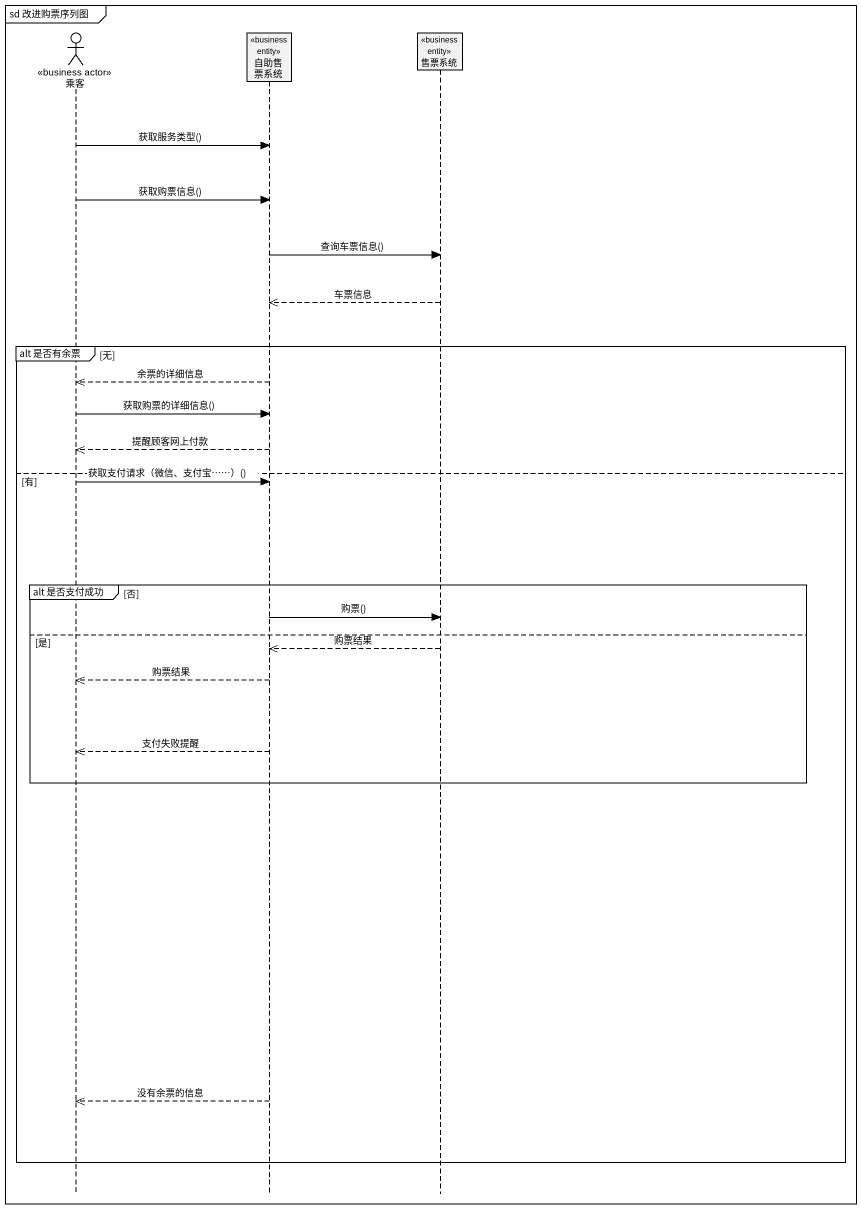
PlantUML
@startuml
mainframe sd 改进购票序列图
hide footbox
actor 乘客 <<business actor>>
participant 自助售票系统 <<business entity>>
participant 售票系统 <<business entity>>

乘客 -> 自助售票系统 : 获取服务类型()
乘客 -> 自助售票系统 : 获取购票信息()
自助售票系统 -> 售票系统 : 查询车票信息()
售票系统 -->> 自助售票系统 : 车票信息
group alt 是否有余票 [无]
  自助售票系统 -->> 乘客 : 余票的详细信息
  乘客 -> 自助售票系统 : 获取购票的详细信息()
  自助售票系统 -->> 乘客 : 提醒顾客网上付款
else 有
  乘客 -> 自助售票系统 : 获取支付请求（微信、支付宝……）()
  group alt 是否支付成功 [否]
    自助售票系统 -> 售票系统 : 购票()
  else 是
    售票系统 -->> 自助售票系统 : 购票结果
    自助售票系统 -->> 乘客 : 购票结果
    自助售票系统 -->> 乘客 : 支付失败提醒
  end
  自助售票系统 -->> 乘客 : 没有余票的信息
end
@enduml
